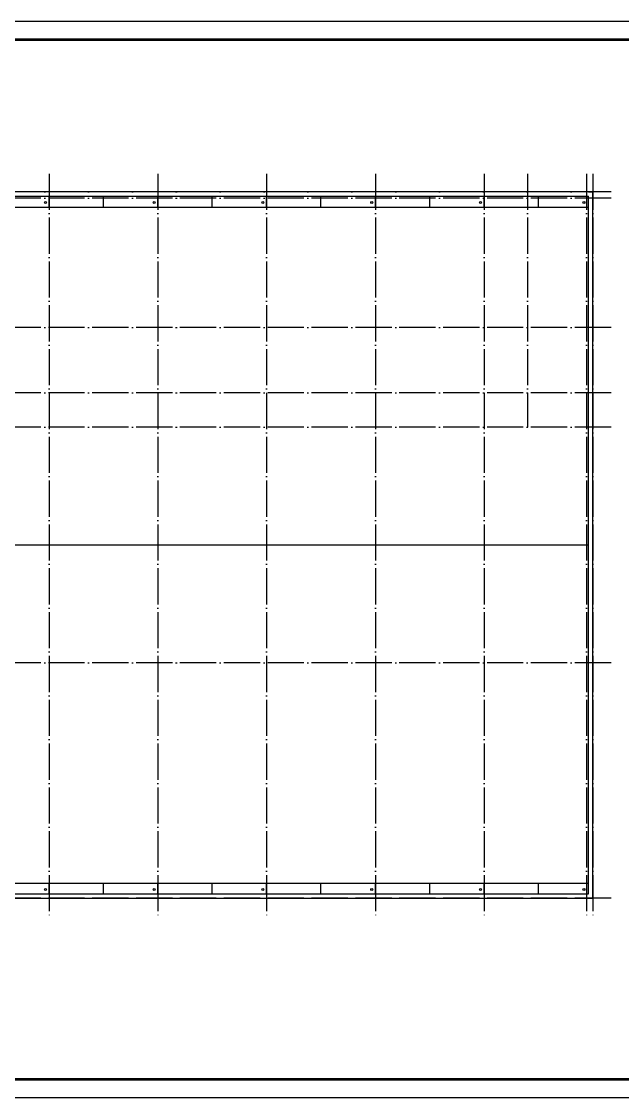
# Model space of a CAD drawing. Extents: x -248860 to 1018944, y -1060852 to 188626.
# Drawn here: x 430886 to 464037, y 19053 to 78453 of the extents above; entities that cross this region are included whole.
import ezdxf

# ---------------------------------------------------------------- set-up
doc = ezdxf.new("R2010")
doc.units = 0
doc.header["$LTSCALE"] = 1000
doc.header["$MEASUREMENT"] = 0
doc.linetypes.add('DOTE', pattern=[2.42, 2, -0.2, 0.02, -0.2])
for name, color, linetype in [('DOTE', 253, 'DOTE'), ('WALL', 6, 'CONTINUOUS'), ('图框', 4, 'CONTINUOUS'), ('屋顶平面线', 53, 'CONTINUOUS'), ('栏杆', 42, 'CONTINUOUS')]:
    doc.layers.add(name, color=color, linetype=linetype)

# ---------------------------------------------------------------- blocks, each defined once
blk = doc.blocks.new('jhyfty')
at = {"layer": '图框'}
blk.add_lwpolyline([(650751, 105710), (776851, 105710), (776851, 165110), (650751, 165110)], close=True, dxfattribs=at)
at = {"layer": '图框', "const_width": 140}
blk.add_lwpolyline([(653251, 164110), (775851, 164110), (775851, 106710), (653251, 106710)], close=True, dxfattribs=at)

msp = doc.modelspace()

# ---------------------------------------------------------------- linework, layer by layer
at = {"layer": 'DOTE', "linetype": 'DOTE'}
for p, q in [((432405.7, 70052), (432405.7, 29052)), ((438405.7, 70052), (438405.7, 29052)), ((444405.7, 70052), (444405.7, 29052)), ((450405.7, 70052), (450405.7, 29052)), ((456405.7, 70052), (456405.7, 29052)), ((458805.7, 70052), (458805.7, 56052)), ((462045.7, 70052), (462045.7, 29052)), ((462405.7, 70052), (462405.7, 29052)), ((463405.7, 69052), (383405.7, 69052)), ((463405.7, 68692), (383405.7, 68692)), ((463405.7, 61552), (383405.7, 61552)), ((463405.7, 57952), (383405.7, 57952)), ((463405.7, 56052), (383405.7, 56052)), ((463405.7, 43052), (383405.7, 43052)), ((463405.7, 30052), (383405.7, 30052))]:
    msp.add_line(p, q, dxfattribs=at)
at = {"layer": 'WALL'}
msp.add_line((462165.7, 69052), (462405.7, 69052), dxfattribs=at)
at = {"layer": '屋顶平面线'}
for p, q in [((462405.7, 69052), (384405.7, 69052)), ((462405.7, 30052), (462405.7, 69052)), ((384645.7, 68812), (462165.7, 68812)), ((462165.7, 30292), (462165.7, 68812)), ((384645.7, 68212), (462165.7, 68212)), ((462165.7, 49552), (384645.7, 49552)), ((384645.7, 30892), (462165.7, 30892)), ((384405.7, 30052), (462405.7, 30052)), ((384645.7, 30292), (462165.7, 30292))]:
    msp.add_line(p, q, dxfattribs=at)
at = {"layer": '栏杆'}
for p, q in [((432405.7, 68212), (432405.7, 68812)), ((435405.7, 68212), (435405.7, 68812)), ((438405.7, 68212), (438405.7, 68812)), ((441405.7, 68212), (441405.7, 68812)), ((444405.7, 68212), (444405.7, 68812)), ((447405.7, 68212), (447405.7, 68812)), ((450405.7, 68212), (450405.7, 68812)), ((453405.7, 68212), (453405.7, 68812)), ((456405.7, 68212), (456405.7, 68812)), ((459405.7, 68212), (459405.7, 68812)), ((432405.7, 30292), (432405.7, 30892)), ((435405.7, 30292), (435405.7, 30892)), ((438405.7, 30292), (438405.7, 30892)), ((441405.7, 30292), (441405.7, 30892)), ((444405.7, 30292), (444405.7, 30892)), ((447405.7, 30292), (447405.7, 30892)), ((450405.7, 30292), (450405.7, 30892)), ((453405.7, 30292), (453405.7, 30892)), ((456405.7, 30292), (456405.7, 30892)), ((459405.7, 30292), (459405.7, 30892))]:
    msp.add_line(p, q, dxfattribs=at)
for centre in [(432202, 68459.1), (438202, 68459.1), (444202, 68459.1), (450202, 68459.1), (456202, 68459.1), (461913.9, 68459.1), (432202, 30539.1), (438202, 30539.1), (444202, 30539.1), (450202, 30539.1), (456202, 30539.1), (461913.9, 30539.1)]:
    msp.add_circle(centre, 55, dxfattribs=at)

# ---------------------------------------------------------------- block references
at = {"layer": 'WALL'}
msp.add_blockref('jhyfty', (-282802.1, -86656.8), dxfattribs=at)

doc.saveas('drawing.dxf')
